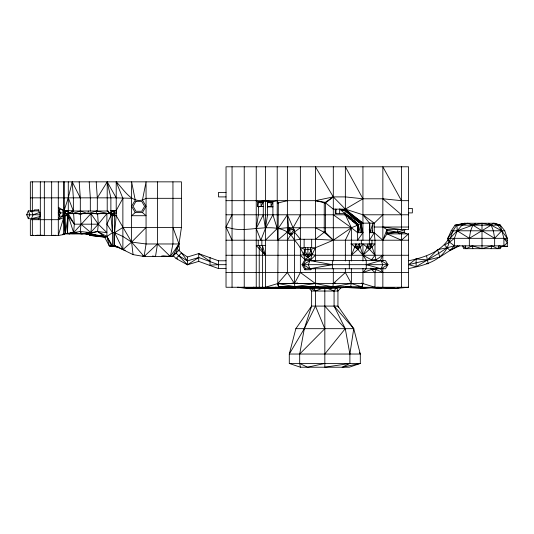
<?xml version="1.0" encoding="UTF-8"?>
<svg xmlns="http://www.w3.org/2000/svg" width="534" height="534" viewBox="0 0 534 534"><rect width="100%" height="100%" fill="white"/><g stroke="black" fill="none" stroke-linecap="round" stroke-linejoin="round"><path stroke-width="0.8" d="M324.826 288.02L324.839 367.212L349.89 363.447L349.89 354.035L353.748 328.677L337.942 306.089L337.942 291.03L336.6 287.265L334.077 291.03L334.077 306.089L345.264 328.677L349.89 354.035M64.701 233.305L69.62 233.839L73.612 232.677L90.907 213.64L98.289 224.187L106.893 232.677L97.575 231.489L90.907 232.677L80.274 231.489L67.377 233.618L68.285 215.716L68.285 181.847M71.216 233.265L73.612 232.677L74.326 224.187L73.612 213.64M97.328 211.023L97.328 197.847L107.214 181.847L107.214 211.023L112.46 215.242L114.87 215.716L114.87 210.556L108.662 213.607L96.541 211.023L96.294 213.607L97.936 213.84M181.433 198.321L146.062 198.321C132.812 206.404 124.068 189.503 116.212 181.847L116.212 215.716L114.59 232.677L122.873 249.618L133.073 254.625L144.107 256.507L172.642 256.507L179.571 249.598L178.563 242.409M313.838 283.267L332.916 286.851L333.236 283.534M115.331 232.677L112.48 232.677L106.893 236.442L104.237 236.442L89.592 233.652L81.589 233.839L80.274 231.489L80.988 224.187L80.274 213.64L78.798 213.96M96.073 213.934L97.575 213.64L98.289 224.187L97.575 231.489L104.237 236.442L109.263 245.854L117.901 247.068M69.36 212.459L72.237 213.607L72.497 211.023M408.583 268.569C423.162 265.471 439.495 262 447.272 247.736C450.482 240.167 451.123 231.562 456.964 225.148L464.533 223.259L494.931 223.259L500.298 225.148L504.757 230.795L507.3 238.324L507.3 246.454L501.426 246.454L498.829 245.854L497.848 248.677L491.714 245.854L482.002 248.677L472.27 245.854L466.149 248.677L462.557 245.854L463.686 248.677L500.298 248.677L501.426 246.454L503.909 245.854L507.3 246.454M366.584 260.639L362.94 255.265L369.508 249.258L370.696 246.281L370.976 243.971L374.988 255.265L376.003 259.858L375.662 260.592M288.093 286.611L278.528 287.265L277.78 283.534L278.321 202.913L277.213 200.671L272.901 201.725L272.901 214.788L265.411 228.552L260.832 240.207L256.24 228.552L258.389 214.788L258.389 206.431L258.216 206.771L263.282 206.431L257.788 206.431L258.189 203.294M272.901 214.788L277.213 228.552L277.78 229.133L287.379 214.788L288.714 227.744L288 232.711L289.635 234.092M30.351 211.597L30.351 181.847L181.433 181.847L181.433 227.477L178.99 243.971L176.107 253.063L174.184 254.104M361.244 232.677L361.171 223.733L345.111 213.38L335.265 213.38L335.926 209.141L335.946 213.38M142.545 255.933L144.107 256.507L146.062 243.971L146.062 181.847L142.451 200.05L146.062 206.318L142.451 212.572L135.222 212.572L131.604 215.716L146.062 215.716L142.451 212.572M64.294 181.847L64.294 215.716L63.633 217.745L58.306 219.688L30.351 219.688L30.351 235.501L58.306 235.501L63.633 234.559L65.268 233.618L68.285 215.716L63.82 215.716M334.077 306.089L353.748 328.677L360.303 354.035L360.303 363.447L349.289 367.212L300.382 367.212L299.687 363.447L299.687 354.035L304.32 328.677L311.622 306.089L311.622 291.03L309.199 288.34M350.571 286.851L351.212 283.534L349.616 283.247M491.146 248.677L491.714 245.854M369.508 232.677L374.267 232.677L382.851 240.207L386.956 233.859L408.583 233.859L408.583 287.265L396.221 288.433L377.905 287.265L360.49 288.433L360.337 286.851L358.781 286.411M362.733 283.534L362.032 287.265L362.94 283.534L362.94 268.402M72.217 181.847L68.285 197.847L73.365 211.023L68.285 213.64L66.703 215.242L65.141 213.607L65.762 211.023L68.285 210.556L73.365 211.023L73.365 197.847L72.217 181.847L80.314 197.847L80.314 211.023M72.237 213.607L80.48 211.023L87.763 213.607L88.384 211.023M115.965 213.607L116.586 211.023M338.443 307.644L337.942 306.089L311.622 306.089L295.849 328.677L289.294 354.035L289.294 363.447L300.382 367.212M344.377 210.756L344.377 209.141L360.997 223.152L362.94 232.677L357.626 240.207L357.626 225.255L351.379 227.744L333.309 240.207L315.427 247.736L312.13 254.584L310.247 260.592M114.87 210.556L114.042 213.607L112.46 215.242M63.633 181.847L63.633 234.559L62.525 234.333L65.268 233.618L64.294 215.716L62.298 209.655L58.306 207.259L59.641 209.655L58.306 212.906L59.361 215.509L60.435 212.906L59.361 210.309L58.306 212.906L59.641 216.163L58.306 219.688L62.298 216.163L68.285 197.847M368.039 243.971L367.118 247.222L362.94 255.265L371.537 259.858L376.003 259.858L382.851 255.265L380.014 261.053M59.641 216.163L62.298 216.163L63.633 217.745L58.306 235.501L58.306 181.847M355.991 243.971L351.379 255.265L360.263 247.222L362.94 243.971L369.508 249.258L374.988 255.265L371.537 259.858L371.898 260.592L376.003 259.858M386.956 233.645L397.216 232.243L398.024 229.607M324.158 203.08L333.309 196.906L345.358 196.906L362.94 198.788L382.851 198.788L401.468 200.671L408.583 200.671M277.213 166.788L277.213 228.552L277.78 240.207L287.379 231.956L288.714 227.744L294.207 229.74L290.182 234.559L291.637 234.559M369.221 229.5L369.942 232.677L372.972 223.152L372.311 232.677L371.971 230.294M343.249 287.265L360.49 288.433L374.988 287.265L374.988 272.507L376.644 268.115M469.333 245.854L469.333 238.324L491.146 225.148L493.202 223.259L500.298 225.148L503.909 238.324L507.3 242.71L503.909 245.854L454.421 245.854L447.272 247.736L438.708 253.383L416.113 266.673L408.583 264.677L439.776 257.108L450.015 250.479L454.421 245.854L454.421 238.324L457.191 230.795L462.043 225.148L467.904 223.259L472.83 225.148L494.651 238.324L494.651 245.854M382.851 240.207L386.956 229.607L382.851 227.03L401.468 229.607L401.468 166.788M39.416 218.686L28.282 218.686L26.7 214.788L28.282 210.897L39.082 210.897M309.987 260.592L308.332 264.677L309.987 268.742L332.368 264.677L309.987 260.592L303.192 264.677L305.541 268.742L304.961 269.757L310.835 269.757L311.562 268.489M33.776 211.297L34.343 209.895L38.835 209.895M38.335 219.688L40.33 214.788L38.335 209.895M28.282 218.686L29.884 214.788L28.282 210.897M31.459 210.897L33.061 214.788L31.459 218.686L39.983 216.544M381.082 268.742L382.758 264.677L381.082 260.592L366.251 264.677L381.082 268.742L387.898 264.677L385.548 260.592L305.541 260.592C303.399 253.096 300.021 245.887 294.434 240.207C282.967 218.012 250.88 233.224 232.05 228.552L226.029 227.03L232.05 214.788M408.583 260.779C422.935 257.795 439.128 252.716 447.812 240.207L447.812 238.324L451.243 230.795L455.008 225.148L464.533 223.259M303.986 252.435L305.281 249.618L305.281 247.736M257.788 206.431L257.788 202.666L258.389 201.725L263.282 201.725L261.039 206.431L261.039 202.666L265.411 200.671L272.901 201.725L271.038 206.431L271.038 202.666L272.901 201.725L267.594 201.725L265.411 200.671L258.389 201.725L256.24 200.671M366.371 268.288L362.94 272.507L371.537 269.496L371.898 268.742L376.003 269.496L382.851 272.507L380.335 268.235M313.505 287.893L315.481 291.03L315.481 306.089L304.32 328.677L289.294 354.035L360.303 354.035L359.469 352.627M162.723 256.053L172.642 256.507L178.99 243.971L172.943 227.477M256.24 228.552L263.282 214.788L263.282 201.725M292.051 282.98L294.434 283.534L300.368 272.507L300.368 166.788M116.212 210.556L122.873 198.321L116.212 181.847M324.725 202.666L325.326 203.08L333.309 196.906L345.358 209.141L362.94 223.152L344.377 209.141M297.665 282.967L294.434 283.534L294.434 231.956L293.079 227.744L300.368 214.788M305.541 260.592L303.192 264.677L309.987 268.742M304.961 269.757L302.024 264.677L304.961 259.591L312.13 254.584L315.427 255.265L408.583 255.265M381.082 260.592L387.898 264.677L385.548 268.742L305.541 268.742M287.379 240.207L290.897 234.559L300.368 227.744M382.851 214.788L374.267 223.152L374.267 232.677L369.508 240.207L369.508 223.152L362.94 214.788L345.358 209.141L333.129 209.141M351.379 243.971L357.626 249.258L359.549 246.281L359.269 243.971L356.465 247.696L362.94 255.265L359.269 243.971L359.549 246.281L360.263 247.222M454.421 245.854L449.601 242.182L447.812 238.324L453.199 230.795M311.188 250.88L307.898 255.299L303.659 253.136L303.659 254.584L310.835 259.591L311.562 260.866M324.799 354.035L345.264 328.677L324.779 306.089M63.793 233.652L89.592 233.652L98.289 224.187L106.893 213.64L106.893 236.442L109.263 245.854L117.447 246.841M260.712 288.1L254.244 288.433L253.383 287.265L263.809 288.433L265.411 287.265L277.78 283.534L287.379 272.507L287.379 166.788M340.926 287.799L337.942 291.03L311.622 291.03M303.659 253.136L307.898 257.675L312.13 253.136L307.898 255.299L304.6 250.88M278.321 202.913L277.78 203.494L277.213 202.913L277.78 202.313L278.321 202.913L287.379 200.671M367.092 245.46L367.566 247.696L369.508 249.258L374.988 243.971L350.811 243.971M450.002 238.324L457.191 230.795L472.83 225.148L482.002 223.259L491.146 225.148L501.706 230.795L507.3 238.324L447.812 238.324M226.029 200.671L315.427 200.671L325.42 202.913L325.42 232.317L324.839 232.897L324.251 232.317L324.251 202.913L324.839 202.313L333.309 209.141M146.062 227.477L131.604 242.089L122.873 249.618L114.59 245.854L114.59 215.716M299.687 354.035L324.799 328.677L315.481 306.089M459.414 245.854L450.015 250.479L447.272 247.736L437.633 249.632L427.407 259.971L416.113 258.897L408.583 264.677M226.029 260.779L218.499 260.779L198.715 253.603L187.421 257.014L181.527 252.969L176.013 258.463L172.849 255.299M325.42 202.913L324.839 203.494L324.251 202.913M226.029 240.207L294.434 240.207L300.368 239.265L315.427 239.265L324.839 231.736L333.309 240.207L408.583 240.207M265.411 240.207L277.78 227.971L278.321 228.552L287.379 227.744L351.379 227.744L357.626 232.677L362.94 232.677M315.427 255.265L310.835 259.591L304.961 259.591L300.368 255.265L226.029 255.265M116.212 215.716L131.604 242.089L144.107 256.507L157.47 243.971L157.47 181.847M333.309 268.402L333.309 283.534L345.358 272.507L345.358 268.402M408.583 233.859L401.468 240.207L386.956 233.859L386.956 229.607M447.272 247.736L444.522 244.966L449.601 242.182L454.421 238.324M475.527 223.259L472.83 225.148L470.614 230.795L469.333 238.324L457.191 230.795L456.964 225.148L467.904 223.259M177.642 258.81L176.013 258.463L187.421 264.804L198.715 257.501L218.499 264.677L226.029 264.677M497.848 248.677L501.426 246.454M450.015 250.479L457.718 245.854M310.721 287.265L308.365 288.433L302.638 288.073M349.89 363.447L342.134 367.212L360.303 363.447L289.294 363.447M292.498 233.939L291.217 234.559L287.379 231.956M279.549 283.207L277.947 283.534L278.608 286.851L295.435 286.398M359.549 246.281L356.465 247.696L354.81 246.635M370.696 246.281L367.566 247.696L370.182 243.971L370.696 246.281L371.878 247.222M292.285 233.939L290.897 234.559L288 232.711L289.842 229.74L294.207 229.74M322.676 288.133L315.481 291.03L309.687 288.02M356.452 224.954L357.967 224.353M295.269 288.073L289.541 288.433L275.424 287.265L287.192 288.433L327.395 288.433L349.216 287.265L351.559 286.404M33.061 214.788L40.043 212.285M397.216 232.243L404.972 229.607L404.104 232.243L399.345 233.859L397.216 232.243L386.803 230.101M377.191 268.235L375.662 268.742L376.003 269.496L371.537 269.496L370.903 268.115M176.127 253.083L187.421 264.804L198.715 261.38L218.499 268.569L226.029 268.569M178.763 255.713L187.421 260.912L198.715 257.501M87.763 213.607L96.541 211.023M265.084 288.04L267.421 288.433L268.836 288.04M89.592 233.652L97.575 231.489L106.893 236.442L112.48 245.854L112.48 215.716M110.912 214.421L114.042 213.607L114.87 215.716M293.707 288.073L287.192 288.433L288.747 288.04M360.243 287.265L361.939 286.851L362.94 283.534L361.405 283.073M144.107 256.507L145.622 256.14M332.255 287.265L327.395 288.433L314.186 287.265L308.365 288.433L296.604 287.265L289.541 288.433L278.227 287.265L270.451 288.433L265.411 287.265L265.411 166.788M270.451 288.433L274.002 287.599M318.564 286.551L315.427 287.265L295.469 286.791L280.016 287.265L279.943 286.851M324.799 363.447L307.537 367.212L299.687 363.447M79.012 213.934L82.136 213.9M333.309 283.534L335.672 283.027M313.318 268.742L314.906 268.402M300.368 255.265L303.659 254.584L305.281 249.618L300.368 247.736L315.427 247.736L310.514 249.618L312.13 254.584M333.85 286.538L330.686 286.538M317.016 283.234L294.835 286.678L278.608 286.851L278.528 287.265L277.947 283.534L315.427 283.534L300.368 272.507M332.916 286.851L351.212 283.534L361.939 286.851L294.835 286.678L277.947 283.534M31.686 235.501L33.208 235.227M39.663 235.24L35.678 235.501L37.2 235.227M54.314 235.501L55.836 235.227M63.659 233.885L65.268 233.618L65.268 215.716M267.421 288.433L269.824 288.08M283.314 287.586L277.193 288.433L247.189 288.433L237.59 287.265L254.244 288.433L257.381 288.12M75.194 233.632L71.169 233.645M66.022 233.618L73.612 232.677L77.604 233.164M268.362 288.14L262.067 288.066M35.678 235.501L38.074 235.214M54.054 235.214L51.658 235.501L51.658 181.847M269.116 288.1L266.012 288.433L270.925 288.1M85.473 233.245L90.907 232.677L91.628 224.187L90.907 213.64M267.127 288.1L263.809 288.433L256.24 287.265L256.24 166.788M283.647 287.806L277.193 288.433L275.611 288.1M283.781 287.806L277.193 288.433L276.011 287.652M41.412 235.227L38.335 235.501L43.141 235.24M287.192 288.433L291.304 288.066M256.994 288.08L259.464 288.433L264.25 288.08M332.155 288.08L327.395 288.433L312.283 286.571M333.737 287.966L339.284 287.559M313.304 288.08L308.365 288.433L301.309 287.265M272.567 287.986L279.122 287.539M340.105 287.826L347.561 287.405M218.499 264.677L210.009 265.144L210.009 257.375M247.189 288.433L255.432 288.106M226.029 192.427L218.499 192.427L218.499 196.906L226.029 196.906M30.351 197.847L116.212 197.847L131.604 198.321M257.788 202.666L261.039 202.666L258.389 201.725M272.901 206.431L267.521 206.431L267.594 201.725L271.038 202.666L267.521 202.666L267.594 201.725L267.594 214.788L265.411 228.552L263.282 214.788M267.594 206.905L272.901 206.905M408.583 208.427L412.348 208.427L412.348 212.906L408.583 212.906M59.107 209.655L62.298 209.655M68.252 214.261L65.141 213.607L64.294 210.556L68.285 210.556L67.698 211.023L68.285 213.64L74.326 224.187L98.289 224.187M68.285 213.64L110.878 213.64L111.466 211.023L110.878 210.556L116.392 210.556M340.585 209.548L345.111 210.556L361.171 223.733L358.588 232.677L358.648 224.654L339.631 209.141L339.651 213.38M64.294 210.556L68.005 211.023M71.75 211.023L107.521 211.023M111.226 211.023L113.422 211.023L114.042 213.607L65.141 213.607M58.306 212.906L63.633 212.906M26.7 214.788L40.417 214.788M226.029 214.788L345.358 214.788L357.626 225.255L351.953 220.769M408.583 214.788L362.94 214.788L374.267 223.152L360.997 223.152L358.828 222.057M116.792 215.716L110.878 215.716L106.893 224.187L112.48 232.677L110.878 215.716L110.878 197.847L107.214 181.847L116.212 197.847M455.008 225.148L500.298 225.148M374.267 227.03L408.583 227.03M181.433 227.477L122.873 227.477L114.59 232.677L122.873 236.442L131.604 242.089L146.062 243.971L178.99 243.971L170.386 256.507L161.535 256.06M386.803 229.607L408.583 229.607L408.583 166.788L226.029 166.788L226.029 287.265L408.583 287.265M451.243 230.795L504.757 230.795M315.427 227.744L324.251 232.317L325.42 232.317M386.95 232.243L404.104 232.243L406.347 233.859M70.588 232.677L81.589 233.839L84.265 233.652L104.237 236.442L84.265 233.652L72.057 233.645M63.793 233.839L81.589 233.839L90.907 232.677L80.988 224.187M89.852 233.959L89.852 235.501L97.088 235.908M265.665 245.493L256.24 245.493L265.411 255.265L262.414 245.493L262.414 287.265M109.263 245.854L115.331 245.854M305.074 249.618L310.721 249.618M302.024 264.677L387.898 264.677M226.029 272.507L408.583 272.507M277.78 283.534L362.94 283.534L374.988 287.265M367.986 287.586L381.309 288.433L396.221 288.433L401.468 287.265L401.468 233.859M295.849 328.677L353.748 328.677M299.601 286.491L315.427 286.851L315.427 268.402M315.427 239.265L333.309 240.207L324.251 232.317M390.407 288.106L396.221 288.433L393.024 288.113M89.852 235.501L97.842 236.021M300.422 288.08L305.188 288.433M426.573 263.642L428.181 263.769L426.619 256.146M370.976 287.586L381.309 288.433L377.905 287.265M253.383 287.265L260.485 287.919M242.823 287.265L254.244 288.433M168.711 256.026L172.642 256.507M308.365 288.14L309.934 288.333M105.852 237.45L91.528 235.501L85.947 233.618M257.061 288.08L259.464 288.433M97.575 213.64L99.144 213.887M152.47 256.02L155.514 256.507L157.47 243.971L170.386 256.507L172.943 243.971L172.943 181.847M89.592 234.559L104.944 237.109M118.628 247.062L111.466 245.854L106.893 236.442M80.274 213.64L81.782 213.907M110.878 210.556L113.422 211.023M379.854 288.14L381.309 288.433M313.318 260.592L314.906 260.932M345.278 286.418L349.216 287.265M117.053 246.534L113.875 245.854L113.875 232.677M293.927 286.451L296.657 287.265M114.59 245.854L115.918 246.181M344.624 210.556L339.631 209.141L345.111 210.556L345.111 213.38M119.356 247.676L122.873 249.618L125.243 250.299M65.762 211.023L67.918 211.885M493.202 223.259L497.848 225.148L501.706 230.795L494.651 238.324L493.389 230.795L491.146 225.148L488.456 223.259M327.148 288.206L334.077 291.03M67.518 232.964L69.62 233.839M345.097 215.155L350.878 218.059M507.3 240.447L503.909 238.324L503.909 245.854M210.009 261.266L198.715 253.603L198.715 261.38M333.309 214.788L351.379 227.744L351.379 261.013M348.161 217.779L350.684 219.774M346.533 212.078L361.171 223.733L357.687 224.654L344.624 213.38L358.648 224.654L357.613 232.677L357.687 224.654L353.875 220.542M367.125 247.275L369.508 249.258M382.851 198.788L401.468 214.788M371.537 269.496L374.988 272.507M354.823 246.781L357.626 249.258M178.369 249.805L181.527 252.969L187.421 260.912M59.474 211.871L60.435 212.906M447.812 240.207L449.601 242.182M300.368 239.265L294.434 231.956L294.287 230.481M74.326 224.187L68.285 215.716L73.612 232.677M355.21 245.834L356.465 247.696L355.971 243.971M287.379 272.507L294.434 283.534M325.326 203.08L324.839 202.313L315.427 200.671L333.309 196.906L315.427 166.788L315.427 261.013M265.411 255.265L259.237 245.493L259.237 287.265M80.274 231.489L80.934 232.57M135.222 212.572L131.604 206.318L135.222 200.05L131.604 181.847L131.604 242.089L133.073 254.625M310.247 268.742L310.835 269.757M288.714 227.744L289.842 229.74L290.182 234.559M401.468 200.671L382.851 166.788L382.851 261.013M345.358 272.507L351.379 283.534L351.379 268.402M345.358 214.788L351.379 227.744L345.358 240.207L345.358 261.013M311.482 251.728L310.514 249.618L310.514 247.736M226.029 227.03L232.05 240.207M287.379 214.788L293.079 227.744M465.154 245.854L466.149 248.677M439.776 257.108L437.633 249.632M472.27 245.854L472.85 248.677M108.302 211.023L108.662 213.607M63.633 217.745L65.268 233.618M294.514 283.501L294.835 286.678M374.267 232.677L374.988 240.207L374.988 255.265M294.267 230.541L294.434 232.951M96.2 181.847L97.328 197.847M89.198 181.847L90.326 197.847L90.326 211.023M79.179 181.847L80.314 197.847M80.48 211.023L80.534 213.607M369.788 223.152L369.942 232.677M482.002 223.259L482.002 248.677M416.113 258.897L416.113 266.673M382.851 268.402L382.851 287.265M371.938 240.207L371.938 243.971M369.334 240.207L369.334 243.971M366.251 260.592L366.251 268.742M362.94 166.788L362.94 240.207M362.94 243.971L362.94 261.013M361.318 240.207L361.318 243.971M360.997 223.152L360.997 232.677M349.309 260.592L349.309 268.742M344.377 213.179L344.377 214.788M335.265 209.141L335.265 213.38M333.309 166.788L333.309 261.013M332.368 260.592L332.368 268.742M311.662 239.265L311.662 247.736M307.898 247.736L307.898 257.675M304.133 239.265L304.133 247.736M261.854 240.207L261.854 245.493M258.236 240.207L258.236 245.493M244.232 166.788L244.232 287.265M232.05 166.788L232.05 287.265M218.499 260.779L218.499 268.569M187.421 257.014L187.421 264.804M122.873 198.321L122.873 249.618M67.377 215.716L67.377 233.618M44.335 181.847L44.335 235.501M40.33 181.847L40.33 235.501M32.347 181.847L32.347 211.597M32.347 219.688L32.347 235.501M135.956 201.331L133.093 206.318L135.956 211.29L141.717 211.29L144.594 206.318L141.717 201.331L135.956 201.331M362.94 198.788L345.358 209.141L345.358 166.788L362.94 198.788"/></g></svg>
